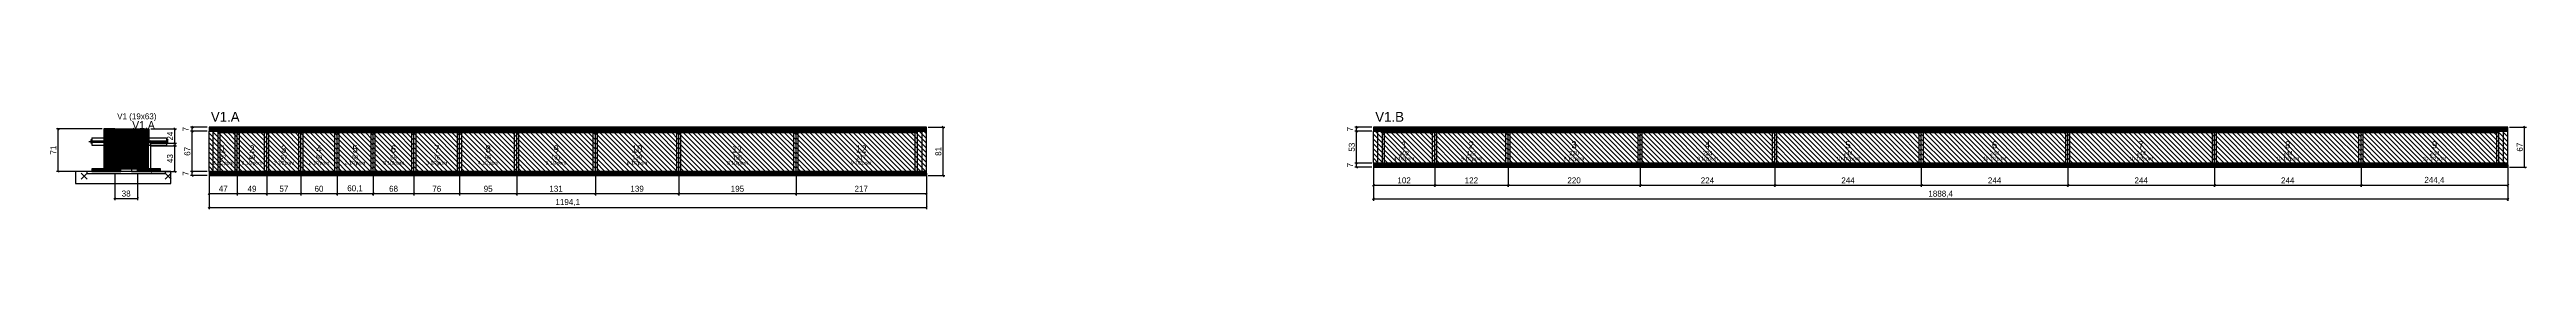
# Model space of a CAD drawing. Extents: x -69 to 4055, y -130 to 32.
import ezdxf
from ezdxf.enums import TextEntityAlignment as Align

# ---------------------------------------------------------------- set-up
doc = ezdxf.new("R2010")
doc.units = 0
for name, color, linetype in [('5', 5, 'Continuous'), ('barrote', 126, 'Continuous'), ('CONCRETO', 251, 'Continuous'), ('COTA', 241, 'Continuous'), ('Cota Seção (2x)', 241, 'Continuous'), ('detalhes', 7, 'Continuous'), ('Hachura', 251, 'Continuous'), ('Madeira', 126, 'Continuous'), ('NOMENCLATURA', 7, 'Continuous'), ('Painéis', 200, 'Continuous'), ('presilha', 224, 'Continuous'), ('Reaproveitamento', 30, 'Continuous'), ('SARR_2.2x7', 40, 'Continuous'), ('SARR_3.5x7', 81, 'Continuous'), ('SCO-___-LAJ', 224, 'Continuous'), ('TENSOR', 224, 'Continuous'), ('texto', 7, 'Continuous'), ('Texto Seção', 7, 'Continuous')]:
    doc.layers.add(name, color=color, linetype=linetype)
doc.dimstyles.new('PAINEL', dxfattribs={"dimtxt": 10, "dimasz": 3, "dimexe": 3, "dimexo": 3, "dimgap": 3, "dimtad": 1, "dimblk": 'OBLIQUE', "dimblk1": 'OBLIQUE', "dimcen": 2.5, "dimclrd": 4, "dimclre": 4, "dimclrt": 240, "dimazin": 3, "dimtfac": 1, "dimtmove": 0, "dimatfit": 3})
doc.dimstyles.new('SECAO2X', dxfattribs={"dimtxt": 16, "dimasz": 3, "dimexe": 3, "dimexo": 3, "dimgap": 3, "dimtad": 1, "dimblk": 'OBLIQUE', "dimblk1": 'OBLIQUE', "dimcen": 2.5, "dimclrd": 4, "dimclre": 4, "dimclrt": 240, "dimazin": 3, "dimtfac": 1, "dimtmove": 0, "dimatfit": 3})

# ---------------------------------------------------------------- blocks, each defined once
blk = doc.blocks.new('_OBLIQUE')
at = {"color": 0, "linetype": 'BYBLOCK'}
blk.add_line((-0.5, -0.5), (0.5, 0.5), dxfattribs=at)

msp = doc.modelspace()

# ---------------------------------------------------------------- hatches: boundary and pattern name
at = {"layer": 'COTA'}
h = msp.add_hatch(dxfattribs=at)
h.set_pattern_fill('ANSI31', scale=0.4)
h.paths.add_polyline_path([(40, -59), (40, 4), (97, 4), (97, -20), (78, -20), (78, -59)])
h = msp.add_hatch(dxfattribs=at)
h.set_pattern_fill('ANSI31', scale=0.5)
h.paths.add_polyline_path([(197, 0), (244, 0), (244, 7), (197, 7)])
h = msp.add_hatch(dxfattribs=at)
h.set_pattern_fill('ANSI31', scale=0.5)
h.paths.add_polyline_path([(244, 0), (293, 0), (293, 7), (244, 7)])
h = msp.add_hatch(dxfattribs=at)
h.set_pattern_fill('ANSI31', scale=0.5)
h.paths.add_polyline_path([(293, 0), (350, 0), (350, 7), (293, 7)])
h = msp.add_hatch(dxfattribs=at)
h.set_pattern_fill('ANSI31', scale=0.5)
h.paths.add_polyline_path([(350, 0), (410, 0), (410, 7), (350, 7)])
h = msp.add_hatch(dxfattribs=at)
h.set_pattern_fill('ANSI31', scale=0.5)
h.paths.add_polyline_path([(410, 0), (470.1, 0), (470.1, 7), (410, 7)])
h = msp.add_hatch(dxfattribs=at)
h.set_pattern_fill('ANSI31', scale=0.5)
h.paths.add_polyline_path([(470.1, 0), (538.1, 0), (538.1, 7), (470.1, 7)])
h = msp.add_hatch(dxfattribs=at)
h.set_pattern_fill('ANSI31', scale=0.5)
h.paths.add_polyline_path([(538.1, 0), (614.1, 0), (614.1, 7), (538.1, 7)])
h = msp.add_hatch(dxfattribs=at)
h.set_pattern_fill('ANSI31', scale=0.5)
h.paths.add_polyline_path([(614.1, 0), (709.1, 0), (709.1, 7), (614.1, 7)])
h = msp.add_hatch(dxfattribs=at)
h.set_pattern_fill('ANSI31', scale=0.5)
h.paths.add_polyline_path([(709.1, 0), (840.1, 0), (840.1, 7), (709.1, 7)])
h = msp.add_hatch(dxfattribs=at)
h.set_pattern_fill('ANSI31', scale=0.5)
h.paths.add_polyline_path([(840.1, 0), (979.1, 0), (979.1, 7), (840.1, 7)])
h = msp.add_hatch(dxfattribs=at)
h.set_pattern_fill('ANSI31', scale=0.5)
h.paths.add_polyline_path([(979.1, 0), (1174.1, 0), (1174.1, 7), (979.1, 7)])
h = msp.add_hatch(dxfattribs=at)
h.set_pattern_fill('ANSI31', scale=0.5)
h.paths.add_polyline_path([(1174.1, 0), (1391.1, 0), (1391.1, 7), (1174.1, 7)])
h = msp.add_hatch(dxfattribs=at)
h.set_pattern_fill('ANSI31', scale=0.5)
h.paths.add_polyline_path([(2135.4, 0), (2237.4, 0), (2237.4, 7), (2135.4, 7)])
h = msp.add_hatch(dxfattribs=at)
h.set_pattern_fill('ANSI31', scale=0.5)
h.paths.add_polyline_path([(2237.4, 0), (2359.4, 0), (2359.4, 7), (2237.4, 7)])
h = msp.add_hatch(dxfattribs=at)
h.set_pattern_fill('ANSI31', scale=0.5)
h.paths.add_polyline_path([(2359.4, 0), (2579.4, 0), (2579.4, 7), (2359.4, 7)])
h = msp.add_hatch(dxfattribs=at)
h.set_pattern_fill('ANSI31', scale=0.5)
h.paths.add_polyline_path([(2579.4, 0), (2803.4, 0), (2803.4, 7), (2579.4, 7)])
h = msp.add_hatch(dxfattribs=at)
h.set_pattern_fill('ANSI31', scale=0.5)
h.paths.add_polyline_path([(2803.4, 0), (3047.4, 0), (3047.4, 7), (2803.4, 7)])
h = msp.add_hatch(dxfattribs=at)
h.set_pattern_fill('ANSI31', scale=0.5)
h.paths.add_polyline_path([(3047.4, 0), (3291.4, 0), (3291.4, 7), (3047.4, 7)])
h = msp.add_hatch(dxfattribs=at)
h.set_pattern_fill('ANSI31', scale=0.5)
h.paths.add_polyline_path([(3291.4, 0), (3535.4, 0), (3535.4, 7), (3291.4, 7)])
h = msp.add_hatch(dxfattribs=at)
h.set_pattern_fill('ANSI31', scale=0.5)
h.paths.add_polyline_path([(3535.4, 0), (3779.4, 0), (3779.4, 7), (3535.4, 7)])
h = msp.add_hatch(dxfattribs=at)
h.set_pattern_fill('ANSI31', scale=0.5)
h.paths.add_polyline_path([(3779.4, 0), (4023.8, 0), (4023.8, 7), (3779.4, 7)])
h = msp.add_hatch(dxfattribs=at)
h.set_pattern_fill('ANSI31', scale=0.5)
h.paths.add_polyline_path([(197, -74), (244, -74), (244, -67), (197, -67)])
h = msp.add_hatch(dxfattribs=at)
h.set_pattern_fill('ANSI31', scale=0.5)
h.paths.add_polyline_path([(244, -74), (293, -74), (293, -67), (244, -67)])
h = msp.add_hatch(dxfattribs=at)
h.set_pattern_fill('ANSI31', scale=0.5)
h.paths.add_polyline_path([(293, -74), (350, -74), (350, -67), (293, -67)])
h = msp.add_hatch(dxfattribs=at)
h.set_pattern_fill('ANSI31', scale=0.5)
h.paths.add_polyline_path([(350, -74), (410, -74), (410, -67), (350, -67)])
h = msp.add_hatch(dxfattribs=at)
h.set_pattern_fill('ANSI31', scale=0.5)
h.paths.add_polyline_path([(410, -74), (470.1, -74), (470.1, -67), (410, -67)])
h = msp.add_hatch(dxfattribs=at)
h.set_pattern_fill('ANSI31', scale=0.5)
h.paths.add_polyline_path([(470.1, -74), (538.1, -74), (538.1, -67), (470.1, -67)])
h = msp.add_hatch(dxfattribs=at)
h.set_pattern_fill('ANSI31', scale=0.5)
h.paths.add_polyline_path([(538.1, -74), (614.1, -74), (614.1, -67), (538.1, -67)])
h = msp.add_hatch(dxfattribs=at)
h.set_pattern_fill('ANSI31', scale=0.5)
h.paths.add_polyline_path([(614.1, -74), (709.1, -74), (709.1, -67), (614.1, -67)])
h = msp.add_hatch(dxfattribs=at)
h.set_pattern_fill('ANSI31', scale=0.5)
h.paths.add_polyline_path([(709.1, -74), (840.1, -74), (840.1, -67), (709.1, -67)])
h = msp.add_hatch(dxfattribs=at)
h.set_pattern_fill('ANSI31', scale=0.5)
h.paths.add_polyline_path([(840.1, -74), (979.1, -74), (979.1, -67), (840.1, -67)])
h = msp.add_hatch(dxfattribs=at)
h.set_pattern_fill('ANSI31', scale=0.5)
h.paths.add_polyline_path([(979.1, -74), (1174.1, -74), (1174.1, -67), (979.1, -67)])
h = msp.add_hatch(dxfattribs=at)
h.set_pattern_fill('ANSI31', scale=0.5)
h.paths.add_polyline_path([(1174.1, -74), (1391.1, -74), (1391.1, -67), (1174.1, -67)])
h = msp.add_hatch(dxfattribs=at)
h.set_pattern_fill('ANSI31', scale=0.5)
h.paths.add_polyline_path([(2135.4, -60), (2237.4, -60), (2237.4, -53), (2135.4, -53)])
h = msp.add_hatch(dxfattribs=at)
h.set_pattern_fill('ANSI31', scale=0.5)
h.paths.add_polyline_path([(2237.4, -60), (2359.4, -60), (2359.4, -53), (2237.4, -53)])
h = msp.add_hatch(dxfattribs=at)
h.set_pattern_fill('ANSI31', scale=0.5)
h.paths.add_polyline_path([(2359.4, -60), (2579.4, -60), (2579.4, -53), (2359.4, -53)])
h = msp.add_hatch(dxfattribs=at)
h.set_pattern_fill('ANSI31', scale=0.5)
h.paths.add_polyline_path([(2579.4, -60), (2803.4, -60), (2803.4, -53), (2579.4, -53)])
h = msp.add_hatch(dxfattribs=at)
h.set_pattern_fill('ANSI31', scale=0.5)
h.paths.add_polyline_path([(2803.4, -60), (3047.4, -60), (3047.4, -53), (2803.4, -53)])
h = msp.add_hatch(dxfattribs=at)
h.set_pattern_fill('ANSI31', scale=0.5)
h.paths.add_polyline_path([(3047.4, -60), (3291.4, -60), (3291.4, -53), (3047.4, -53)])
h = msp.add_hatch(dxfattribs=at)
h.set_pattern_fill('ANSI31', scale=0.5)
h.paths.add_polyline_path([(3291.4, -60), (3535.4, -60), (3535.4, -53), (3291.4, -53)])
h = msp.add_hatch(dxfattribs=at)
h.set_pattern_fill('ANSI31', scale=0.5)
h.paths.add_polyline_path([(3535.4, -60), (3779.4, -60), (3779.4, -53), (3535.4, -53)])
h = msp.add_hatch(dxfattribs=at)
h.set_pattern_fill('ANSI31', scale=0.5)
h.paths.add_polyline_path([(3779.4, -60), (4023.8, -60), (4023.8, -53), (3779.4, -53)])
at = {"layer": 'Hachura'}
h = msp.add_hatch(dxfattribs=at)
h.set_pattern_fill('ANSI31', scale=0.5)
h.paths.add_polyline_path([(22, -67), (36, -67), (36, 4), (22, 4)])
h = msp.add_hatch(dxfattribs=at)
h.set_pattern_fill('ANSI31', scale=0.5)
h.paths.add_polyline_path([(22, -0.4), (36, -0.4), (36, 4), (22, 4)])
h = msp.add_hatch(dxfattribs=at)
h.set_pattern_fill('SOLID')
h.paths.add_polyline_path([(36, -67), (40, -67), (40, 4), (36, 4)])
h = msp.add_hatch(dxfattribs=at)
h.set_pattern_fill('SOLID')
h.paths.add_polyline_path([(78, -24), (97, -24), (97, -20), (78, -20)])
h = msp.add_hatch(dxfattribs=at)
h.set_pattern_fill('SOLID')
h.paths.add_polyline_path([(78, -67), (82, -67), (82, -24), (78, -24)])
h = msp.add_hatch(dxfattribs=at)
h.set_pattern_fill('ANSI31', scale=0.5)
h.paths.add_polyline_path([(82, -67), (96, -67), (96, -24), (82, -24)])
h = msp.add_hatch(dxfattribs=at)
h.set_pattern_fill('ANSI31', scale=0.5)
h.paths.add_polyline_path([(82, -28.4), (96, -28.4), (96, -24), (82, -24)])
h = msp.add_hatch(dxfattribs=at)
h.set_pattern_fill('ANSI31', scale=0.5)
h.paths.add_polyline_path([(2, -67), (22, -67), (22, -62.6), (2, -62.6)])
h = msp.add_hatch(dxfattribs=at)
h.set_pattern_fill('SOLID')
h.paths.add_polyline_path([(40, -62.6), (78, -62.6), (78, -59), (40, -59)])
h = msp.add_hatch(dxfattribs=at)
h.set_pattern_fill('ANSI31', scale=0.5)
h.paths.add_polyline_path([(40, -67), (50, -67), (50, -62.6), (40, -62.6)])
h = msp.add_hatch(dxfattribs=at)
h.set_pattern_fill('ANSI31', scale=0.5)
h.paths.add_polyline_path([(96, -67), (116, -67), (116, -62.6), (96, -62.6)])

# ---------------------------------------------------------------- linework, layer by layer
for p, q in [((0, -14), (0, -20)), ((2, -14), (0, -14)), ((2, -20), (0, -20)), ((2, -11), (32, -11)), ((2, -11), (2, -23)), ((2, -16), (32, -16)), ((2, -18), (32, -18)), ((2, -23), (32, -23)), ((96, -11), (126, -11)), ((96, -16), (126, -16)), ((96, -18), (126, -18)), ((96, -23), (126, -23)), ((126, -11), (126, -23)), ((126, -14), (128, -14)), ((126, -20), (128, -20)), ((128, -14), (128, -20))]:
    msp.add_line(p, q)
at = {"layer": 'barrote'}
msp.add_lwpolyline([(-25.5, -87), (133.5, -87), (133.5, -67), (-25.5, -67)], close=True, dxfattribs=at)
at = {"layer": 'CONCRETO'}
msp.add_lwpolyline([(40, -59), (40, 4), (97, 4), (97, -20), (78, -20), (78, -59)], close=True, dxfattribs=at)
at = {"layer": 'Madeira'}
for points in [[(22, -67), (36, -67), (36, 4), (22, 4)], [(22, -0.4), (36, -0.4), (36, 4), (22, 4)], [(82, -67), (96, -67), (96, -24), (82, -24)], [(82, -28.4), (96, -28.4), (96, -24), (82, -24)], [(2, -67), (22, -67), (22, -62.6), (2, -62.6)], [(22, -67), (36, -67), (36, -62.6), (22, -62.6)], [(40, -67), (50, -67), (50, -62.6), (40, -62.6)], [(68, -67), (78, -67), (78, -62.6), (68, -62.6)], [(96, -67), (116, -67), (116, -62.6), (96, -62.6)]]:
    msp.add_lwpolyline(points, close=True, dxfattribs=at)
at = {"layer": 'Painéis'}
for p, q in [((197, 0), (244, 0)), ((197, -67), (197, 0)), ((244, -67), (244, 0)), ((244, -67), (244, 0)), ((244, 0), (293, 0)), ((244, -67), (244, 0)), ((293, -67), (293, 0)), ((293, -67), (293, 0)), ((293, 0), (350, 0)), ((293, -67), (293, 0)), ((350, -67), (350, 0)), ((350, -67), (350, 0)), ((350, 0), (410, 0)), ((350, -67), (350, 0)), ((410, -67), (410, 0)), ((410, -67), (410, 0)), ((410, 0), (470.1, 0)), ((410, -67), (410, 0)), ((470.1, -67), (470.1, 0)), ((470.1, -67), (470.1, 0)), ((470.1, 0), (538.1, 0)), ((470.1, -67), (470.1, 0)), ((538.1, -67), (538.1, 0)), ((538.1, -67), (538.1, 0)), ((538.1, 0), (614.1, 0)), ((538.1, -67), (538.1, 0)), ((614.1, -67), (614.1, 0)), ((614.1, -67), (614.1, 0)), ((614.1, 0), (709.1, 0)), ((614.1, -67), (614.1, 0)), ((709.1, -67), (709.1, 0)), ((709.1, -67), (709.1, 0)), ((709.1, 0), (840.1, 0)), ((709.1, -67), (709.1, 0)), ((840.1, -67), (840.1, 0)), ((840.1, -67), (840.1, 0)), ((840.1, 0), (979.1, 0)), ((840.1, -67), (840.1, 0)), ((979.1, -67), (979.1, 0)), ((979.1, -67), (979.1, 0)), ((979.1, 0), (1174.1, 0)), ((979.1, -67), (979.1, 0)), ((1174.1, -67), (1174.1, 0)), ((1174.1, -67), (1174.1, 0)), ((1174.1, 0), (1391.1, 0)), ((1174.1, -67), (1174.1, 0)), ((1391.1, -67), (1391.1, 0)), ((2135.4, 0), (2237.4, 0)), ((2135.4, -53), (2135.4, 0)), ((2237.4, -53), (2237.4, 0)), ((2237.4, -53), (2237.4, 0)), ((2237.4, 0), (2359.4, 0)), ((2237.4, -53), (2237.4, 0)), ((2359.4, -53), (2359.4, 0)), ((2359.4, -53), (2359.4, 0)), ((2359.4, 0), (2579.4, 0)), ((2359.4, -53), (2359.4, 0)), ((2579.4, -53), (2579.4, 0)), ((2579.4, -53), (2579.4, 0)), ((2579.4, 0), (2803.4, 0)), ((2579.4, -53), (2579.4, 0)), ((2803.4, -53), (2803.4, 0)), ((2803.4, -53), (2803.4, 0)), ((2803.4, 0), (3047.4, 0)), ((2803.4, -53), (2803.4, 0)), ((3047.4, -53), (3047.4, 0)), ((3047.4, -53), (3047.4, 0)), ((3047.4, 0), (3291.4, 0)), ((3047.4, -53), (3047.4, 0)), ((3291.4, -53), (3291.4, 0)), ((3291.4, -53), (3291.4, 0)), ((3291.4, 0), (3535.4, 0)), ((3291.4, -53), (3291.4, 0)), ((3535.4, -53), (3535.4, 0)), ((3535.4, -53), (3535.4, 0)), ((3535.4, 0), (3779.4, 0)), ((3535.4, -53), (3535.4, 0)), ((3779.4, -53), (3779.4, 0)), ((3779.4, -53), (3779.4, 0)), ((3779.4, 0), (4023.8, 0)), ((3779.4, -53), (3779.4, 0)), ((4023.8, -53), (4023.8, 0)), ((197, -67), (244, -67)), ((244, -67), (293, -67)), ((293, -67), (350, -67)), ((350, -67), (410, -67)), ((410, -67), (470.1, -67)), ((470.1, -67), (538.1, -67)), ((538.1, -67), (614.1, -67)), ((614.1, -67), (709.1, -67)), ((709.1, -67), (840.1, -67)), ((840.1, -67), (979.1, -67)), ((979.1, -67), (1174.1, -67)), ((1174.1, -67), (1391.1, -67)), ((2135.4, -53), (2237.4, -53)), ((2237.4, -53), (2359.4, -53)), ((2359.4, -53), (2579.4, -53)), ((2579.4, -53), (2803.4, -53)), ((2803.4, -53), (3047.4, -53)), ((3047.4, -53), (3291.4, -53)), ((3291.4, -53), (3535.4, -53)), ((3535.4, -53), (3779.4, -53)), ((3779.4, -53), (4023.8, -53))]:
    msp.add_line(p, q, dxfattribs=at)
for points in [[(36, -67), (40, -67), (40, 4), (36, 4)], [(78, -24), (97, -24), (97, -20), (78, -20)], [(78, -67), (82, -67), (82, -24), (78, -24)], [(40, -62.6), (78, -62.6), (78, -59), (40, -59)]]:
    msp.add_lwpolyline(points, close=True, dxfattribs=at)
at = {"layer": 'presilha'}
for p, q in [((-16, -80), (-6, -70)), ((-16, -70), (-6, -80)), ((124, -80), (134, -70)), ((124, -70), (134, -80))]:
    msp.add_line(p, q, dxfattribs=at)
at = {"layer": 'Reaproveitamento', "color": 30}
for p, q in [((244, -42), (202, 0)), ((244, -34), (210, 0)), ((244, -26), (218, 0)), ((244, -18), (226, 0)), ((244, -10), (234, 0)), ((244, -2), (242, 0)), ((293, -44), (249, 0)), ((293, -36), (257, 0)), ((293, -28), (265, 0)), ((293, -20), (273, 0)), ((293, -12), (281, 0)), ((293, -4), (289, 0)), ((350, -52), (298, 0)), ((350, -44), (306, 0)), ((350, -36), (314, 0)), ((350, -28), (322, 0)), ((350, -20), (330, 0)), ((350, -12), (338, 0)), ((350, -4), (346, 0)), ((410, -55), (355, 0)), ((410, -47), (363, 0)), ((410, -39), (371, 0)), ((410, -31), (379, 0)), ((410, -23), (387, 0)), ((410, -15), (395, 0)), ((410, -7), (403, 0)), ((470.1, -55.1), (415, 0)), ((470.1, -47.1), (423, 0)), ((470.1, -39.1), (431, 0)), ((470.1, -31.1), (439, 0)), ((470.1, -23.1), (447, 0)), ((470.1, -15.1), (455, 0)), ((470.1, -7.1), (463, 0)), ((538.1, -63), (475.1, 0)), ((538.1, -55), (483.1, 0)), ((538.1, -47), (491.1, 0)), ((538.1, -39), (499.1, 0)), ((538.1, -31), (507.1, 0)), ((538.1, -23), (515.1, 0)), ((538.1, -15), (523.1, 0)), ((538.1, -7), (531.1, 0)), ((610.1, -67), (543.1, 0)), ((614.1, -63), (551.1, 0)), ((614.1, -55), (559.1, 0)), ((614.1, -47), (567.1, 0)), ((614.1, -39), (575.1, 0)), ((614.1, -31), (583.1, 0)), ((614.1, -23), (591.1, 0)), ((614.1, -15), (599.1, 0)), ((614.1, -7), (607.1, 0)), ((686.1, -67), (619.1, 0)), ((694.1, -67), (627.1, 0)), ((702.1, -67), (635.1, 0)), ((709.1, -66), (643.1, 0)), ((709.1, -58), (651.1, 0)), ((709.1, -50), (659.1, 0)), ((709.1, -42), (667.1, 0)), ((709.1, -34), (675.1, 0)), ((709.1, -26), (683.1, 0)), ((709.1, -18), (691.1, 0)), ((709.1, -10), (699.1, 0)), ((709.1, -2), (707.1, 0)), ((781.1, -67), (714.1, 0)), ((789.1, -67), (722.1, 0)), ((797.1, -67), (730.1, 0)), ((805.1, -67), (738.1, 0)), ((813.1, -67), (746.1, 0)), ((821.1, -67), (754.1, 0)), ((829.1, -67), (762.1, 0)), ((837.1, -67), (770.1, 0)), ((840.1, -62), (778.1, 0)), ((840.1, -54), (786.1, 0)), ((840.1, -46), (794.1, 0)), ((840.1, -38), (802.1, 0)), ((840.1, -30), (810.1, 0)), ((840.1, -22), (818.1, 0)), ((840.1, -14), (826.1, 0)), ((840.1, -6), (834.1, 0)), ((912.1, -67), (845.1, 0)), ((920.1, -67), (853.1, 0)), ((928.1, -67), (861.1, 0)), ((936.1, -67), (869.1, 0)), ((944.1, -67), (877.1, 0)), ((952.1, -67), (885.1, 0)), ((960.1, -67), (893.1, 0)), ((968.1, -67), (901.1, 0)), ((976.1, -67), (909.1, 0)), ((979.1, -62), (917.1, 0)), ((979.1, -54), (925.1, 0)), ((979.1, -46), (933.1, 0)), ((979.1, -38), (941.1, 0)), ((979.1, -30), (949.1, 0)), ((979.1, -22), (957.1, 0)), ((979.1, -14), (965.1, 0)), ((979.1, -6), (973.1, 0)), ((1051.1, -67), (984.1, 0)), ((1059.1, -67), (992.1, 0)), ((1067.1, -67), (1000.1, 0)), ((1075.1, -67), (1008.1, 0)), ((1083.1, -67), (1016.1, 0)), ((1091.1, -67), (1024.1, 0)), ((1099.1, -67), (1032.1, 0)), ((1107.1, -67), (1040.1, 0)), ((1115.1, -67), (1048.1, 0)), ((1123.1, -67), (1056.1, 0)), ((1131.1, -67), (1064.1, 0)), ((1139.1, -67), (1072.1, 0)), ((1147.1, -67), (1080.1, 0)), ((1155.1, -67), (1088.1, 0)), ((1163.1, -67), (1096.1, 0)), ((1171.1, -67), (1104.1, 0)), ((1174.1, -62), (1112.1, 0)), ((1174.1, -54), (1120.1, 0)), ((1174.1, -46), (1128.1, 0)), ((1174.1, -38), (1136.1, 0)), ((1174.1, -30), (1144.1, 0)), ((1174.1, -22), (1152.1, 0)), ((1174.1, -14), (1160.1, 0)), ((1174.1, -6), (1168.1, 0)), ((1246.1, -67), (1179.1, 0)), ((1254.1, -67), (1187.1, 0)), ((1262.1, -67), (1195.1, 0)), ((1270.1, -67), (1203.1, 0)), ((1278.1, -67), (1211.1, 0)), ((1286.1, -67), (1219.1, 0)), ((1294.1, -67), (1227.1, 0)), ((1302.1, -67), (1235.1, 0)), ((1310.1, -67), (1243.1, 0)), ((1318.1, -67), (1251.1, 0)), ((1326.1, -67), (1259.1, 0)), ((1334.1, -67), (1267.1, 0)), ((1342.1, -67), (1275.1, 0)), ((1350.1, -67), (1283.1, 0)), ((1358.1, -67), (1291.1, 0)), ((1366.1, -67), (1299.1, 0)), ((1374.1, -67), (1307.1, 0)), ((1382.1, -67), (1315.1, 0)), ((1390.1, -67), (1323.1, 0)), ((1391.1, -60), (1331.1, 0)), ((1391.1, -52), (1339.1, 0)), ((1391.1, -44), (1347.1, 0)), ((1391.1, -36), (1355.1, 0)), ((1391.1, -28), (1363.1, 0)), ((1391.1, -20), (1371.1, 0)), ((1391.1, -12), (1379.1, 0)), ((1391.1, -4), (1387.1, 0)), ((2191.4, -53), (2138.4, 0)), ((2199.4, -53), (2146.4, 0)), ((2207.4, -53), (2154.4, 0)), ((2215.4, -53), (2162.4, 0)), ((2223.4, -53), (2170.4, 0)), ((2231.4, -53), (2178.4, 0)), ((2237.4, -51), (2186.4, 0)), ((2237.4, -43), (2194.4, 0)), ((2237.4, -35), (2202.4, 0)), ((2237.4, -27), (2210.4, 0)), ((2237.4, -19), (2218.4, 0)), ((2237.4, -11), (2226.4, 0)), ((2237.4, -3), (2234.4, 0)), ((2293.4, -53), (2240.4, 0)), ((2301.4, -53), (2248.4, 0)), ((2309.4, -53), (2256.4, 0)), ((2317.4, -53), (2264.4, 0)), ((2325.4, -53), (2272.4, 0)), ((2333.4, -53), (2280.4, 0)), ((2341.4, -53), (2288.4, 0)), ((2349.4, -53), (2296.4, 0)), ((2357.4, -53), (2304.4, 0)), ((2359.4, -47), (2312.4, 0)), ((2359.4, -39), (2320.4, 0)), ((2359.4, -31), (2328.4, 0)), ((2359.4, -23), (2336.4, 0)), ((2359.4, -15), (2344.4, 0)), ((2359.4, -7), (2352.4, 0)), ((2415.4, -53), (2362.4, 0)), ((2423.4, -53), (2370.4, 0)), ((2431.4, -53), (2378.4, 0)), ((2439.4, -53), (2386.4, 0)), ((2447.4, -53), (2394.4, 0)), ((2455.4, -53), (2402.4, 0)), ((2463.4, -53), (2410.4, 0)), ((2471.4, -53), (2418.4, 0)), ((2479.4, -53), (2426.4, 0)), ((2487.4, -53), (2434.4, 0)), ((2495.4, -53), (2442.4, 0)), ((2503.4, -53), (2450.4, 0)), ((2511.4, -53), (2458.4, 0)), ((2519.4, -53), (2466.4, 0)), ((2527.4, -53), (2474.4, 0)), ((2535.4, -53), (2482.4, 0)), ((2543.4, -53), (2490.4, 0)), ((2551.4, -53), (2498.4, 0)), ((2559.4, -53), (2506.4, 0)), ((2567.4, -53), (2514.4, 0)), ((2575.4, -53), (2522.4, 0)), ((2579.4, -49), (2530.4, 0)), ((2579.4, -41), (2538.4, 0)), ((2579.4, -33), (2546.4, 0)), ((2579.4, -25), (2554.4, 0)), ((2579.4, -17), (2562.4, 0)), ((2579.4, -9), (2570.4, 0)), ((2579.4, -1), (2578.4, 0)), ((2635.4, -53), (2582.4, 0)), ((2643.4, -53), (2590.4, 0)), ((2651.4, -53), (2598.4, 0)), ((2659.4, -53), (2606.4, 0)), ((2667.4, -53), (2614.4, 0)), ((2675.4, -53), (2622.4, 0)), ((2683.4, -53), (2630.4, 0)), ((2691.4, -53), (2638.4, 0)), ((2699.4, -53), (2646.4, 0)), ((2707.4, -53), (2654.4, 0)), ((2715.4, -53), (2662.4, 0)), ((2723.4, -53), (2670.4, 0)), ((2731.4, -53), (2678.4, 0)), ((2739.4, -53), (2686.4, 0)), ((2747.4, -53), (2694.4, 0)), ((2755.4, -53), (2702.4, 0)), ((2763.4, -53), (2710.4, 0)), ((2771.4, -53), (2718.4, 0)), ((2779.4, -53), (2726.4, 0)), ((2787.4, -53), (2734.4, 0)), ((2795.4, -53), (2742.4, 0)), ((2803.4, -53), (2750.4, 0)), ((2803.4, -45), (2758.4, 0)), ((2803.4, -37), (2766.4, 0)), ((2803.4, -29), (2774.4, 0)), ((2803.4, -21), (2782.4, 0)), ((2803.4, -13), (2790.4, 0)), ((2803.4, -5), (2798.4, 0)), ((2859.4, -53), (2806.4, 0)), ((2867.4, -53), (2814.4, 0)), ((2875.4, -53), (2822.4, 0)), ((2883.4, -53), (2830.4, 0)), ((2891.4, -53), (2838.4, 0)), ((2899.4, -53), (2846.4, 0)), ((2907.4, -53), (2854.4, 0)), ((2915.4, -53), (2862.4, 0)), ((2923.4, -53), (2870.4, 0)), ((2931.4, -53), (2878.4, 0)), ((2939.4, -53), (2886.4, 0)), ((2947.4, -53), (2894.4, 0)), ((2955.4, -53), (2902.4, 0)), ((2963.4, -53), (2910.4, 0)), ((2971.4, -53), (2918.4, 0)), ((2979.4, -53), (2926.4, 0)), ((2987.4, -53), (2934.4, 0)), ((2995.4, -53), (2942.4, 0)), ((3003.4, -53), (2950.4, 0)), ((3011.4, -53), (2958.4, 0)), ((3019.4, -53), (2966.4, 0)), ((3027.4, -53), (2974.4, 0)), ((3035.4, -53), (2982.4, 0)), ((3043.4, -53), (2990.4, 0)), ((3047.4, -49), (2998.4, 0)), ((3047.4, -41), (3006.4, 0)), ((3047.4, -33), (3014.4, 0)), ((3047.4, -25), (3022.4, 0)), ((3047.4, -17), (3030.4, 0)), ((3047.4, -9), (3038.4, 0)), ((3047.4, -1), (3046.4, 0)), ((3103.4, -53), (3050.4, 0)), ((3111.4, -53), (3058.4, 0)), ((3119.4, -53), (3066.4, 0)), ((3127.4, -53), (3074.4, 0)), ((3135.4, -53), (3082.4, 0)), ((3143.4, -53), (3090.4, 0)), ((3151.4, -53), (3098.4, 0)), ((3159.4, -53), (3106.4, 0)), ((3167.4, -53), (3114.4, 0)), ((3175.4, -53), (3122.4, 0)), ((3183.4, -53), (3130.4, 0)), ((3191.4, -53), (3138.4, 0)), ((3199.4, -53), (3146.4, 0)), ((3207.4, -53), (3154.4, 0)), ((3215.4, -53), (3162.4, 0)), ((3223.4, -53), (3170.4, 0)), ((3231.4, -53), (3178.4, 0)), ((3239.4, -53), (3186.4, 0)), ((3247.4, -53), (3194.4, 0)), ((3255.4, -53), (3202.4, 0)), ((3263.4, -53), (3210.4, 0)), ((3271.4, -53), (3218.4, 0)), ((3279.4, -53), (3226.4, 0)), ((3287.4, -53), (3234.4, 0)), ((3291.4, -49), (3242.4, 0)), ((3291.4, -41), (3250.4, 0)), ((3291.4, -33), (3258.4, 0)), ((3291.4, -25), (3266.4, 0)), ((3291.4, -17), (3274.4, 0)), ((3291.4, -9), (3282.4, 0)), ((3291.4, -1), (3290.4, 0)), ((3347.4, -53), (3294.4, 0)), ((3355.4, -53), (3302.4, 0)), ((3363.4, -53), (3310.4, 0)), ((3371.4, -53), (3318.4, 0)), ((3379.4, -53), (3326.4, 0)), ((3387.4, -53), (3334.4, 0)), ((3395.4, -53), (3342.4, 0)), ((3403.4, -53), (3350.4, 0)), ((3411.4, -53), (3358.4, 0)), ((3419.4, -53), (3366.4, 0)), ((3427.4, -53), (3374.4, 0)), ((3435.4, -53), (3382.4, 0)), ((3443.4, -53), (3390.4, 0)), ((3451.4, -53), (3398.4, 0)), ((3459.4, -53), (3406.4, 0)), ((3467.4, -53), (3414.4, 0)), ((3475.4, -53), (3422.4, 0)), ((3483.4, -53), (3430.4, 0)), ((3491.4, -53), (3438.4, 0)), ((3499.4, -53), (3446.4, 0)), ((3507.4, -53), (3454.4, 0)), ((3515.4, -53), (3462.4, 0)), ((3523.4, -53), (3470.4, 0)), ((3531.4, -53), (3478.4, 0)), ((3535.4, -49), (3486.4, 0)), ((3535.4, -41), (3494.4, 0)), ((3535.4, -33), (3502.4, 0)), ((3535.4, -25), (3510.4, 0)), ((3535.4, -17), (3518.4, 0)), ((3535.4, -9), (3526.4, 0)), ((3535.4, -1), (3534.4, 0)), ((3591.4, -53), (3538.4, 0)), ((3599.4, -53), (3546.4, 0)), ((3607.4, -53), (3554.4, 0)), ((3615.4, -53), (3562.4, 0)), ((3623.4, -53), (3570.4, 0)), ((3631.4, -53), (3578.4, 0)), ((3639.4, -53), (3586.4, 0)), ((3647.4, -53), (3594.4, 0)), ((3655.4, -53), (3602.4, 0)), ((3663.4, -53), (3610.4, 0)), ((3671.4, -53), (3618.4, 0)), ((3679.4, -53), (3626.4, 0)), ((3687.4, -53), (3634.4, 0)), ((3695.4, -53), (3642.4, 0)), ((3703.4, -53), (3650.4, 0)), ((3711.4, -53), (3658.4, 0)), ((3719.4, -53), (3666.4, 0)), ((3727.4, -53), (3674.4, 0)), ((3735.4, -53), (3682.4, 0)), ((3743.4, -53), (3690.4, 0)), ((3751.4, -53), (3698.4, 0)), ((3759.4, -53), (3706.4, 0)), ((3767.4, -53), (3714.4, 0)), ((3775.4, -53), (3722.4, 0)), ((3779.4, -49), (3730.4, 0)), ((3779.4, -41), (3738.4, 0)), ((3779.4, -33), (3746.4, 0)), ((3779.4, -25), (3754.4, 0)), ((3779.4, -17), (3762.4, 0)), ((3779.4, -9), (3770.4, 0)), ((3779.4, -1), (3778.4, 0)), ((3835.4, -53), (3782.4, 0)), ((3843.4, -53), (3790.4, 0)), ((3851.4, -53), (3798.4, 0)), ((3859.4, -53), (3806.4, 0)), ((3867.4, -53), (3814.4, 0)), ((3875.4, -53), (3822.4, 0)), ((3883.4, -53), (3830.4, 0)), ((3891.4, -53), (3838.4, 0)), ((3899.4, -53), (3846.4, 0)), ((3907.4, -53), (3854.4, 0)), ((3915.4, -53), (3862.4, 0)), ((3923.4, -53), (3870.4, 0)), ((3931.4, -53), (3878.4, 0)), ((3939.4, -53), (3886.4, 0)), ((3947.4, -53), (3894.4, 0)), ((3955.4, -53), (3902.4, 0)), ((3963.4, -53), (3910.4, 0)), ((3971.4, -53), (3918.4, 0)), ((3979.4, -53), (3926.4, 0)), ((3987.4, -53), (3934.4, 0)), ((3995.4, -53), (3942.4, 0)), ((4003.4, -53), (3950.4, 0)), ((4011.4, -53), (3958.4, 0)), ((4019.4, -53), (3966.4, 0)), ((4023.8, -49.4), (3974.4, 0)), ((4023.8, -41.4), (3982.4, 0)), ((4023.8, -33.4), (3990.4, 0)), ((4023.8, -25.4), (3998.4, 0)), ((4023.8, -17.4), (4006.4, 0)), ((4023.8, -9.4), (4014.4, 0)), ((4023.8, -1.4), (4022.4, 0)), ((244, -50), (197, -3)), ((244, -58), (197, -11)), ((244, -66), (197, -19)), ((237, -67), (197, -27)), ((229, -67), (197, -35)), ((293, -52), (244, -3)), ((293, -60), (244, -11)), ((292, -67), (244, -19)), ((284, -67), (244, -27)), ((276, -67), (244, -35)), ((350, -60), (293, -3)), ((349, -67), (293, -11)), ((341, -67), (293, -19)), ((333, -67), (293, -27)), ((325, -67), (293, -35)), ((410, -63), (350, -3)), ((406, -67), (350, -11)), ((398, -67), (350, -19)), ((390, -67), (350, -27)), ((382, -67), (350, -35)), ((470.1, -63.1), (410, -3)), ((466, -67), (410, -11)), ((458, -67), (410, -19)), ((450, -67), (410, -27)), ((442, -67), (410, -35)), ((534.1, -67), (470.1, -3)), ((526.1, -67), (470.1, -11)), ((518.1, -67), (470.1, -19)), ((510.1, -67), (470.1, -27)), ((502.1, -67), (470.1, -35)), ((602.1, -67), (538.1, -3)), ((594.1, -67), (538.1, -11)), ((586.1, -67), (538.1, -19)), ((578.1, -67), (538.1, -27)), ((570.1, -67), (538.1, -35)), ((678.1, -67), (614.1, -3)), ((670.1, -67), (614.1, -11)), ((662.1, -67), (614.1, -19)), ((654.1, -67), (614.1, -27)), ((646.1, -67), (614.1, -35)), ((773.1, -67), (709.1, -3)), ((765.1, -67), (709.1, -11)), ((757.1, -67), (709.1, -19)), ((749.1, -67), (709.1, -27)), ((741.1, -67), (709.1, -35)), ((904.1, -67), (840.1, -3)), ((896.1, -67), (840.1, -11)), ((888.1, -67), (840.1, -19)), ((880.1, -67), (840.1, -27)), ((872.1, -67), (840.1, -35)), ((1043.1, -67), (979.1, -3)), ((1035.1, -67), (979.1, -11)), ((1027.1, -67), (979.1, -19)), ((1019.1, -67), (979.1, -27)), ((1011.1, -67), (979.1, -35)), ((1238.1, -67), (1174.1, -3)), ((1230.1, -67), (1174.1, -11)), ((1222.1, -67), (1174.1, -19)), ((1214.1, -67), (1174.1, -27)), ((1206.1, -67), (1174.1, -35)), ((2183.4, -53), (2135.4, -5)), ((2175.4, -53), (2135.4, -13)), ((2167.4, -53), (2135.4, -21)), ((2159.4, -53), (2135.4, -29)), ((2151.4, -53), (2135.4, -37)), ((2285.4, -53), (2237.4, -5)), ((2277.4, -53), (2237.4, -13)), ((2269.4, -53), (2237.4, -21)), ((2261.4, -53), (2237.4, -29)), ((2253.4, -53), (2237.4, -37)), ((2407.4, -53), (2359.4, -5)), ((2399.4, -53), (2359.4, -13)), ((2391.4, -53), (2359.4, -21)), ((2383.4, -53), (2359.4, -29)), ((2375.4, -53), (2359.4, -37)), ((2627.4, -53), (2579.4, -5)), ((2619.4, -53), (2579.4, -13)), ((2611.4, -53), (2579.4, -21)), ((2603.4, -53), (2579.4, -29)), ((2595.4, -53), (2579.4, -37)), ((2851.4, -53), (2803.4, -5)), ((2843.4, -53), (2803.4, -13)), ((2835.4, -53), (2803.4, -21)), ((2827.4, -53), (2803.4, -29)), ((2819.4, -53), (2803.4, -37)), ((3095.4, -53), (3047.4, -5)), ((3087.4, -53), (3047.4, -13)), ((3079.4, -53), (3047.4, -21)), ((3071.4, -53), (3047.4, -29)), ((3063.4, -53), (3047.4, -37)), ((3339.4, -53), (3291.4, -5)), ((3331.4, -53), (3291.4, -13)), ((3323.4, -53), (3291.4, -21)), ((3315.4, -53), (3291.4, -29)), ((3307.4, -53), (3291.4, -37)), ((3583.4, -53), (3535.4, -5)), ((3575.4, -53), (3535.4, -13)), ((3567.4, -53), (3535.4, -21)), ((3559.4, -53), (3535.4, -29)), ((3551.4, -53), (3535.4, -37)), ((3827.4, -53), (3779.4, -5)), ((3819.4, -53), (3779.4, -13)), ((3811.4, -53), (3779.4, -21)), ((3803.4, -53), (3779.4, -29)), ((3795.4, -53), (3779.4, -37)), ((221, -67), (197, -43)), ((213, -67), (197, -51)), ((205, -67), (197, -59)), ((197, -67), (197, -67)), ((268, -67), (244, -43)), ((260, -67), (244, -51)), ((252, -67), (244, -59)), ((244, -67), (244, -67)), ((317, -67), (293, -43)), ((309, -67), (293, -51)), ((301, -67), (293, -59)), ((293, -67), (293, -67)), ((374, -67), (350, -43)), ((366, -67), (350, -51)), ((358, -67), (350, -59)), ((350, -67), (350, -67)), ((434, -67), (410, -43)), ((426, -67), (410, -51)), ((418, -67), (410, -59)), ((410, -67), (410, -67)), ((494.1, -67), (470.1, -43)), ((486.1, -67), (470.1, -51)), ((478.1, -67), (470.1, -59)), ((470.1, -67), (470.1, -67)), ((562.1, -67), (538.1, -43)), ((554.1, -67), (538.1, -51)), ((546.1, -67), (538.1, -59)), ((538.1, -67), (538.1, -67)), ((638.1, -67), (614.1, -43)), ((630.1, -67), (614.1, -51)), ((622.1, -67), (614.1, -59)), ((614.1, -67), (614.1, -67)), ((733.1, -67), (709.1, -43)), ((725.1, -67), (709.1, -51)), ((717.1, -67), (709.1, -59)), ((709.1, -67), (709.1, -67)), ((864.1, -67), (840.1, -43)), ((856.1, -67), (840.1, -51)), ((848.1, -67), (840.1, -59)), ((840.1, -67), (840.1, -67)), ((1003.1, -67), (979.1, -43)), ((995.1, -67), (979.1, -51)), ((987.1, -67), (979.1, -59)), ((979.1, -67), (979.1, -67)), ((1198.1, -67), (1174.1, -43)), ((1190.1, -67), (1174.1, -51)), ((1182.1, -67), (1174.1, -59)), ((1174.1, -67), (1174.1, -67)), ((2143.4, -53), (2135.4, -45)), ((2135.4, -53), (2135.4, -53)), ((2245.4, -53), (2237.4, -45)), ((2237.4, -53), (2237.4, -53)), ((2367.4, -53), (2359.4, -45)), ((2359.4, -53), (2359.4, -53)), ((2587.4, -53), (2579.4, -45)), ((2579.4, -53), (2579.4, -53)), ((2811.4, -53), (2803.4, -45)), ((2803.4, -53), (2803.4, -53)), ((3055.4, -53), (3047.4, -45)), ((3047.4, -53), (3047.4, -53)), ((3299.4, -53), (3291.4, -45)), ((3291.4, -53), (3291.4, -53)), ((3543.4, -53), (3535.4, -45)), ((3535.4, -53), (3535.4, -53)), ((3787.4, -53), (3779.4, -45)), ((3779.4, -53), (3779.4, -53))]:
    msp.add_line(p, q, dxfattribs=at)
at = {"layer": 'SARR_2.2x7'}
for p, q in [((204, -67), (204, 0)), ((1384.1, -67), (1384.1, 0)), ((2142.4, -53), (2142.4, 0)), ((4016.8, -53), (4016.8, 0)), ((212, -2.2), (244, -2.2)), ((244, -2.2), (293, -2.2)), ((293, -2.2), (350, -2.2)), ((350, -2.2), (410, -2.2)), ((410, -2.2), (470.1, -2.2)), ((470.1, -2.2), (538.1, -2.2)), ((538.1, -2.2), (614.1, -2.2)), ((614.1, -2.2), (709.1, -2.2)), ((709.1, -2.2), (840.1, -2.2)), ((840.1, -2.2), (979.1, -2.2)), ((979.1, -2.2), (1174.1, -2.2)), ((1174.1, -2.2), (1376.1, -2.2)), ((2150.4, -2.2), (2237.4, -2.2)), ((2237.4, -2.2), (2359.4, -2.2)), ((2359.4, -2.2), (2579.4, -2.2)), ((2579.4, -2.2), (2803.4, -2.2)), ((2803.4, -2.2), (3047.4, -2.2)), ((3047.4, -2.2), (3291.4, -2.2)), ((3291.4, -2.2), (3535.4, -2.2)), ((3535.4, -2.2), (3779.4, -2.2)), ((3779.4, -2.2), (4008.8, -2.2))]:
    msp.add_line(p, q, dxfattribs=at)
at = {"layer": 'SARR_3.5x7'}
for p, q in [((212, -67), (212, 0)), ((244, -67), (244, 0)), ((244, -67), (244, 0)), ((293, -67), (293, 0)), ((293, -67), (293, 0)), ((350, -67), (350, 0)), ((350, -67), (350, 0)), ((410, -67), (410, 0)), ((410, -67), (410, 0)), ((470.1, -67), (470.1, 0)), ((470.1, -67), (470.1, 0)), ((538.1, -67), (538.1, 0)), ((538.1, -67), (538.1, 0)), ((614.1, -67), (614.1, 0)), ((614.1, -67), (614.1, 0)), ((709.1, -67), (709.1, 0)), ((709.1, -67), (709.1, 0)), ((840.1, -67), (840.1, 0)), ((840.1, -67), (840.1, 0)), ((979.1, -67), (979.1, 0)), ((979.1, -67), (979.1, 0)), ((1174.1, -67), (1174.1, 0)), ((1174.1, -67), (1174.1, 0)), ((1376.1, -67), (1376.1, 0)), ((2150.4, -53), (2150.4, 0)), ((2237.4, -53), (2237.4, 0)), ((2237.4, -53), (2237.4, 0)), ((2359.4, -53), (2359.4, 0)), ((2359.4, -53), (2359.4, 0)), ((2579.4, -53), (2579.4, 0)), ((2579.4, -53), (2579.4, 0)), ((2803.4, -53), (2803.4, 0)), ((2803.4, -53), (2803.4, 0)), ((3047.4, -53), (3047.4, 0)), ((3047.4, -53), (3047.4, 0)), ((3291.4, -53), (3291.4, 0)), ((3291.4, -53), (3291.4, 0)), ((3535.4, -53), (3535.4, 0)), ((3535.4, -53), (3535.4, 0)), ((3779.4, -53), (3779.4, 0)), ((3779.4, -53), (3779.4, 0)), ((4008.8, -53), (4008.8, 0)), ((215.5, -67), (215.5, -2.2)), ((240.5, -67), (240.5, -2.2)), ((247.5, -67), (247.5, -2.2)), ((289.5, -67), (289.5, -2.2)), ((296.5, -67), (296.5, -2.2)), ((346.5, -67), (346.5, -2.2)), ((353.5, -67), (353.5, -2.2)), ((406.5, -67), (406.5, -2.2)), ((413.5, -67), (413.5, -2.2)), ((466.6, -67), (466.6, -2.2)), ((473.6, -67), (473.6, -2.2)), ((534.6, -67), (534.6, -2.2)), ((541.6, -67), (541.6, -2.2)), ((610.6, -67), (610.6, -2.2)), ((617.6, -67), (617.6, -2.2)), ((705.6, -67), (705.6, -2.2)), ((712.6, -67), (712.6, -2.2)), ((836.6, -67), (836.6, -2.2)), ((843.6, -67), (843.6, -2.2)), ((975.6, -67), (975.6, -2.2)), ((982.6, -67), (982.6, -2.2)), ((1170.6, -67), (1170.6, -2.2)), ((1177.6, -67), (1177.6, -2.2)), ((1372.6, -67), (1372.6, -2.2)), ((2153.9, -53), (2153.9, -2.2)), ((2233.9, -53), (2233.9, -2.2)), ((2240.9, -53), (2240.9, -2.2)), ((2355.9, -53), (2355.9, -2.2)), ((2362.9, -53), (2362.9, -2.2)), ((2575.9, -53), (2575.9, -2.2)), ((2582.9, -53), (2582.9, -2.2)), ((2799.9, -53), (2799.9, -2.2)), ((2806.9, -53), (2806.9, -2.2)), ((3043.9, -53), (3043.9, -2.2)), ((3050.9, -53), (3050.9, -2.2)), ((3287.9, -53), (3287.9, -2.2)), ((3294.9, -53), (3294.9, -2.2)), ((3531.9, -53), (3531.9, -2.2)), ((3538.9, -53), (3538.9, -2.2)), ((3775.9, -53), (3775.9, -2.2)), ((3782.9, -53), (3782.9, -2.2)), ((4005.3, -53), (4005.3, -2.2)), ((212, -67), (215.5, -67)), ((240.5, -67), (244, -67)), ((244, -67), (247.5, -67)), ((289.5, -67), (293, -67)), ((293, -67), (296.5, -67)), ((346.5, -67), (350, -67)), ((350, -67), (353.5, -67)), ((406.5, -67), (410, -67)), ((410, -67), (413.5, -67)), ((466.6, -67), (470.1, -67)), ((470.1, -67), (473.6, -67)), ((534.6, -67), (538.1, -67)), ((538.1, -67), (541.6, -67)), ((610.6, -67), (614.1, -67)), ((614.1, -67), (617.6, -67)), ((705.6, -67), (709.1, -67)), ((709.1, -67), (712.6, -67)), ((836.6, -67), (840.1, -67)), ((840.1, -67), (843.6, -67)), ((975.6, -67), (979.1, -67)), ((979.1, -67), (982.6, -67)), ((1170.6, -67), (1174.1, -67)), ((1174.1, -67), (1177.6, -67)), ((1372.6, -67), (1376.1, -67)), ((2150.4, -53), (2153.9, -53)), ((2233.9, -53), (2237.4, -53)), ((2237.4, -53), (2240.9, -53)), ((2355.9, -53), (2359.4, -53)), ((2359.4, -53), (2362.9, -53)), ((2575.9, -53), (2579.4, -53)), ((2579.4, -53), (2582.9, -53)), ((2799.9, -53), (2803.4, -53)), ((2803.4, -53), (2806.9, -53)), ((3043.9, -53), (3047.4, -53)), ((3047.4, -53), (3050.9, -53)), ((3287.9, -53), (3291.4, -53)), ((3291.4, -53), (3294.9, -53)), ((3531.9, -53), (3535.4, -53)), ((3535.4, -53), (3538.9, -53)), ((3775.9, -53), (3779.4, -53)), ((3779.4, -53), (3782.9, -53)), ((4005.3, -53), (4008.8, -53))]:
    msp.add_line(p, q, dxfattribs=at)
at = {"layer": 'SCO-___-LAJ'}
for points in [[(197, 0), (244, 0), (244, 7), (197, 7)], [(244, 0), (293, 0), (293, 7), (244, 7)], [(293, 0), (350, 0), (350, 7), (293, 7)], [(350, 0), (410, 0), (410, 7), (350, 7)], [(410, 0), (470.1, 0), (470.1, 7), (410, 7)], [(470.1, 0), (538.1, 0), (538.1, 7), (470.1, 7)], [(538.1, 0), (614.1, 0), (614.1, 7), (538.1, 7)], [(614.1, 0), (709.1, 0), (709.1, 7), (614.1, 7)], [(709.1, 0), (840.1, 0), (840.1, 7), (709.1, 7)], [(840.1, 0), (979.1, 0), (979.1, 7), (840.1, 7)], [(979.1, 0), (1174.1, 0), (1174.1, 7), (979.1, 7)], [(1174.1, 0), (1391.1, 0), (1391.1, 7), (1174.1, 7)], [(2135.4, 0), (2237.4, 0), (2237.4, 7), (2135.4, 7)], [(2237.4, 0), (2359.4, 0), (2359.4, 7), (2237.4, 7)], [(2359.4, 0), (2579.4, 0), (2579.4, 7), (2359.4, 7)], [(2579.4, 0), (2803.4, 0), (2803.4, 7), (2579.4, 7)], [(2803.4, 0), (3047.4, 0), (3047.4, 7), (2803.4, 7)], [(3047.4, 0), (3291.4, 0), (3291.4, 7), (3047.4, 7)], [(3291.4, 0), (3535.4, 0), (3535.4, 7), (3291.4, 7)], [(3535.4, 0), (3779.4, 0), (3779.4, 7), (3535.4, 7)], [(3779.4, 0), (4023.8, 0), (4023.8, 7), (3779.4, 7)], [(-6.5, -70.2), (124.5, -70.2), (124.5, -67), (-6.5, -67)], [(197, -74), (244, -74), (244, -67), (197, -67)], [(244, -74), (293, -74), (293, -67), (244, -67)], [(293, -74), (350, -74), (350, -67), (293, -67)], [(350, -74), (410, -74), (410, -67), (350, -67)], [(410, -74), (470.1, -74), (470.1, -67), (410, -67)], [(470.1, -74), (538.1, -74), (538.1, -67), (470.1, -67)], [(538.1, -74), (614.1, -74), (614.1, -67), (538.1, -67)], [(614.1, -74), (709.1, -74), (709.1, -67), (614.1, -67)], [(709.1, -74), (840.1, -74), (840.1, -67), (709.1, -67)], [(840.1, -74), (979.1, -74), (979.1, -67), (840.1, -67)], [(979.1, -74), (1174.1, -74), (1174.1, -67), (979.1, -67)], [(1174.1, -74), (1391.1, -74), (1391.1, -67), (1174.1, -67)], [(2135.4, -60), (2237.4, -60), (2237.4, -53), (2135.4, -53)], [(2237.4, -60), (2359.4, -60), (2359.4, -53), (2237.4, -53)], [(2359.4, -60), (2579.4, -60), (2579.4, -53), (2359.4, -53)], [(2579.4, -60), (2803.4, -60), (2803.4, -53), (2579.4, -53)], [(2803.4, -60), (3047.4, -60), (3047.4, -53), (2803.4, -53)], [(3047.4, -60), (3291.4, -60), (3291.4, -53), (3047.4, -53)], [(3291.4, -60), (3535.4, -60), (3535.4, -53), (3291.4, -53)], [(3535.4, -60), (3779.4, -60), (3779.4, -53), (3535.4, -53)], [(3779.4, -60), (4023.8, -60), (4023.8, -53), (3779.4, -53)]]:
    msp.add_lwpolyline(points, close=True, dxfattribs=at)
at = {"layer": 'TENSOR'}
msp.add_line((-3, -17), (95, -17), dxfattribs=at)

# ---------------------------------------------------------------- texts
at = {"layer": '5'}
for s, height, p in [('47', 7, (220.5, -43.5)), ('1', 12, (220.5, -29.5)), ('49', 7, (268.5, -43.5)), ('2', 12, (268.5, -29.5)), ('57', 7, (321.5, -43.5)), ('3', 12, (321.5, -29.5)), ('60', 7, (380, -43.5)), ('4', 12, (380, -29.5)), ('60', 7, (440.05, -43.5)), ('5', 12, (440.05, -29.5)), ('68', 7, (504.1, -43.5)), ('6', 12, (504.1, -29.5)), ('76', 7, (576.1, -43.5)), ('7', 12, (576.1, -29.5)), ('95', 7, (661.6, -43.5)), ('8', 12, (661.6, -29.5)), ('131', 7, (774.6, -43.5)), ('9', 12, (774.6, -29.5)), ('10', 12, (909.6, -29.5)), ('139', 7, (909.6, -43.5)), ('11', 12, (1076.6, -29.5)), ('195', 7, (1076.6, -43.5)), ('12', 12, (1282.6, -29.5)), ('217', 7, (1282.6, -43.5)), ('102', 7, (2186.4, -36.5)), ('1', 12, (2186.4, -22.5)), ('122', 7, (2298.4, -36.5)), ('2', 12, (2298.4, -22.5)), ('220', 7, (2469.4, -36.5)), ('3', 12, (2469.4, -22.5)), ('224', 7, (2691.4, -36.5)), ('4', 12, (2691.4, -22.5)), ('244', 7, (2925.4, -36.5)), ('5', 12, (2925.4, -22.5)), ('244', 7, (3169.4, -36.5)), ('6', 12, (3169.4, -22.5)), ('244', 7, (3413.4, -36.5)), ('7', 12, (3413.4, -22.5)), ('244', 7, (3657.4, -36.5)), ('8', 12, (3657.4, -22.5)), ('244', 7, (3901.6, -36.5)), ('9', 12, (3901.6, -22.5))]:
    msp.add_text(s, height=height, dxfattribs=at).set_placement(p, align=Align.MIDDLE_CENTER)
at = {"layer": 'detalhes'}
for s, p in [('a', (25, -39.7)), ('b', (85, -39.7)), ('c', (50, -56.5))]:
    msp.add_text(s, height=9.6, dxfattribs=at).set_placement(p)
at = {"layer": 'NOMENCLATURA'}
for s, p in [('V1.A', (200, 16)), ('V1.B', (2138.4, 16))]:
    msp.add_text(s, height=16.5, dxfattribs=at).set_placement(p)
at = {"layer": 'texto', "char_height": 6, "attachment_point": 5}
for s, insert in [('2 1/2pont', (220.5, -53.5)), ('2 1/2pont', (268.5, -53.5)), ('2 1/2pont', (321.5, -53.5)), ('2 1/2pont', (380, -53.5)), ('2 1/2pont', (440.05, -53.5)), ('3 1/2pont', (504.1, -53.5)), ('3 1/2pont', (576.1, -53.5)), ('4 1/2pont', (661.6, -53.5)), ('5 1/2pont', (774.6, -53.5)), ('6 1/2pont', (909.6, -53.5)), ('8 1/2pont', (1076.6, -53.5)), ('9 1/2pont', (1282.6, -53.5)), ('4 1/2pont', (2186.4, -46.5)), ('5 1/2pont', (2298.4, -46.5)), ('9 1/2pont', (2469.4, -46.5)), ('9 1/2pont', (2691.4, -46.5)), ('10 1/2pont', (2925.4, -46.5)), ('10 1/2pont', (3169.4, -46.5)), ('10 1/2pont', (3413.4, -46.5)), ('10 1/2pont', (3657.4, -46.5)), ('10 1/2pont', (3901.6, -46.5))]:
    msp.add_mtext(s, dxfattribs=dict(at, insert=insert))
at = {"layer": 'Texto Seção'}
for s, height, p in [('V1 (19x63)', 10, (44, 20)), ('V1.A', 13, (69, 4))]:
    msp.add_text(s, height=height, dxfattribs=at).set_placement(p)

# ---------------------------------------------------------------- dimensions: what is measured, and where the dimension line sits
at = {"layer": 'COTA'}
for base, p1, p2 in [((-54, -67), (2, -67), (22, 4)), ((140, -20), (97, -20), (97, 4)), ((169, 0), (197, 0), (197, 7)), ((169, -67), (197, -67), (197, 0)), ((1419.1, -74), (1391.1, -74), (1391.1, 7)), ((2107.4, 0), (2135.4, 0), (2135.4, 7)), ((2107.4, -53), (2135.4, -53), (2135.4, 0)), ((4051.8, -60), (4023.8, -60), (4023.8, 7)), ((100, -67), (96, -67), (96, -17)), ((140, -67), (96, -67), (96, -24)), ((169, -74), (197, -74), (197, -67)), ((2107.4, -60), (2135.4, -60), (2135.4, -53))]:
    msp.add_linear_dim(base=base, p1=p1, p2=p2, angle=90, dimstyle='PAINEL', dxfattribs=at).render()
for base, p1, p2 in [((40, -112), (40, -67), (78, -67)), ((197, -104), (197, -67), (244, -67)), ((197, -127), (197, -67), (1391.1, -67)), ((244, -104), (244, -67), (293, -67)), ((293, -104), (293, -67), (350, -67)), ((350, -104), (350, -67), (410, -67)), ((410, -104), (410, -67), (470.1, -67)), ((470.1, -104), (470.1, -67), (538.1, -67)), ((538.1, -104), (538.1, -67), (614.1, -67)), ((614.1, -104), (614.1, -67), (709.1, -67)), ((709.1, -104), (709.1, -67), (840.1, -67)), ((840.1, -104), (840.1, -67), (979.1, -67)), ((979.1, -104), (979.1, -67), (1174.1, -67)), ((1174.1, -104), (1174.1, -67), (1391.1, -67)), ((2135.4, -90), (2135.4, -53), (2237.4, -53)), ((2135.4, -113), (2135.4, -53), (4023.8, -53)), ((2237.4, -90), (2237.4, -53), (2359.4, -53)), ((2359.4, -90), (2359.4, -53), (2579.4, -53)), ((2579.4, -90), (2579.4, -53), (2803.4, -53)), ((2803.4, -90), (2803.4, -53), (3047.4, -53)), ((3047.4, -90), (3047.4, -53), (3291.4, -53)), ((3291.4, -90), (3291.4, -53), (3535.4, -53)), ((3535.4, -90), (3535.4, -53), (3779.4, -53)), ((3779.4, -90), (3779.4, -53), (4023.8, -53))]:
    msp.add_linear_dim(base=base, p1=p1, p2=p2, dimstyle='PAINEL', dxfattribs=at).render()
at = {"layer": 'Cota Seção (2x)'}
msp.add_linear_dim(base=(72, -59), p1=(40, -59), p2=(40, 4), angle=90, dimstyle='SECAO2X', dxfattribs=at).render()

doc.saveas('drawing.dxf')
